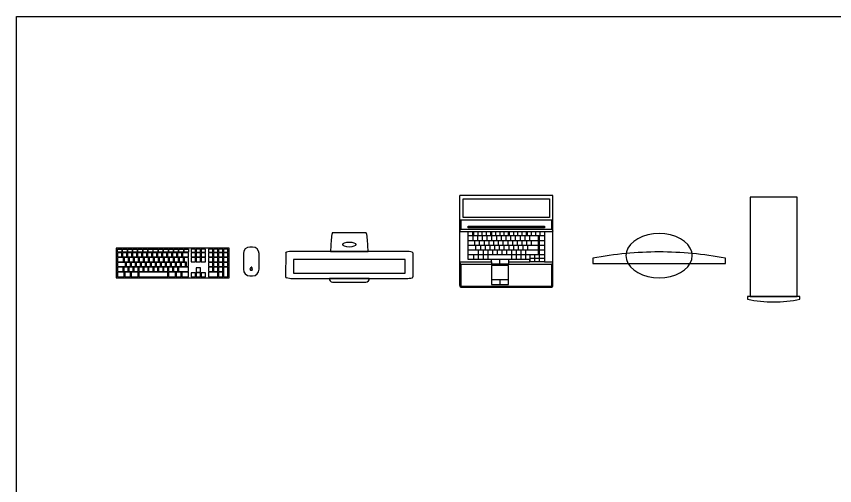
# Model space of a CAD drawing. Header units: millimetres. Extents: x 10441 to 16709, y -1420 to 2160.
# Drawn here: x 10441 to 13559, y 370 to 2160 of the extents above; entities that cross this region are included whole.
import ezdxf

# ---------------------------------------------------------------- set-up
doc = ezdxf.new("R2010")
doc.units = ezdxf.units.MM
doc.header["$MEASUREMENT"] = 0

# ---------------------------------------------------------------- blocks, each defined once
blk = doc.blocks.new('keyboard and mouse')
for p, q in [((-225.7, 110.5), (-225.7, -3.5)), ((204.3, 110.5), (-225.7, 110.5)), ((-220.7, 105.5), (-203.7, 105.5)), ((-220.7, 95), (-220.7, 105.5)), ((-203.7, 95), (-220.7, 95)), ((-203.7, 105.5), (-203.7, 95)), ((-201.2, 105.5), (-184.2, 105.5)), ((-201.2, 95), (-201.2, 105.5)), ((-184.2, 95), (-201.2, 95)), ((-184.2, 105.5), (-184.2, 95)), ((-181.7, 105.5), (-164.7, 105.5)), ((-181.7, 95), (-181.7, 105.5)), ((-164.7, 95), (-181.7, 95)), ((-164.7, 105.5), (-164.7, 95)), ((-162.2, 105.5), (-145.2, 105.5)), ((-162.2, 95), (-162.2, 105.5)), ((-145.2, 95), (-162.2, 95)), ((-145.2, 105.5), (-145.2, 95)), ((-142.7, 105.5), (-125.7, 105.5)), ((-142.7, 95), (-142.7, 105.5)), ((-125.7, 95), (-142.7, 95)), ((-125.7, 105.5), (-125.7, 95)), ((-123.2, 105.5), (-106.2, 105.5)), ((-123.2, 95), (-123.2, 105.5)), ((-106.2, 95), (-123.2, 95)), ((-106.2, 105.5), (-106.2, 95)), ((-103.7, 105.5), (-86.7, 105.5)), ((-103.7, 95), (-103.7, 105.5)), ((-86.7, 95), (-103.7, 95)), ((-86.7, 105.5), (-86.7, 95)), ((-84.2, 105.5), (-67.2, 105.5)), ((-84.2, 95), (-84.2, 105.5)), ((-67.2, 95), (-84.2, 95)), ((-67.2, 105.5), (-67.2, 95)), ((-64.7, 105.5), (-47.7, 105.5)), ((-64.7, 95), (-64.7, 105.5)), ((-47.7, 95), (-64.7, 95)), ((-47.7, 105.5), (-47.7, 95)), ((-45.2, 105.5), (-28.2, 105.5)), ((-45.2, 95), (-45.2, 105.5)), ((-28.2, 95), (-45.2, 95)), ((-28.2, 105.5), (-28.2, 95)), ((-25.7, 105.5), (-8.7, 105.5)), ((-25.7, 95), (-25.7, 105.5)), ((-8.7, 95), (-25.7, 95)), ((-8.7, 105.5), (-8.7, 95)), ((-6.2, 105.5), (10.8, 105.5)), ((-6.2, 95), (-6.2, 105.5)), ((10.8, 95), (-6.2, 95)), ((10.8, 105.5), (10.8, 95)), ((13.3, 105.5), (30.3, 105.5)), ((13.3, 95), (13.3, 105.5)), ((30.3, 95), (13.3, 95)), ((30.3, 105.5), (30.3, 95)), ((32.8, 105.5), (49.8, 105.5)), ((32.8, 95), (32.8, 105.5)), ((49.8, 95), (32.8, 95)), ((49.8, 105.5), (49.8, 95)), ((77, 105.5), (60.4, 105.5)), ((60.4, 105.5), (60.4, 95)), ((60.4, 95), (77, 95)), ((77, 95), (77, 105.5)), ((96, 105.5), (79.5, 105.5)), ((79.5, 105.5), (79.5, 95)), ((79.5, 95), (96, 95)), ((96, 95), (96, 105.5)), ((115, 105.5), (98.5, 105.5)), ((98.5, 105.5), (98.5, 95)), ((98.5, 95), (115, 95)), ((115, 95), (115, 105.5)), ((142.2, 105.5), (125.7, 105.5)), ((125.7, 105.5), (125.7, 95)), ((125.7, 95), (142.2, 95)), ((142.2, 95), (142.2, 105.5)), ((161.3, 105.5), (144.7, 105.5)), ((144.7, 105.5), (144.7, 95)), ((144.7, 95), (161.3, 95)), ((161.3, 95), (161.3, 105.5)), ((180.3, 105.5), (163.8, 105.5)), ((163.8, 105.5), (163.8, 95)), ((163.8, 95), (180.3, 95)), ((180.3, 95), (180.3, 105.5)), ((199.3, 105.5), (182.8, 105.5)), ((182.8, 105.5), (182.8, 95)), ((182.8, 95), (199.3, 95)), ((199.3, 95), (199.3, 105.5)), ((204.3, -3.5), (204.3, 110.5)), ((294, 114.3), (284, 114.3)), ((-204.1, 92.5), (-220.7, 92.5)), ((-220.7, 92.5), (-220.7, 76.5)), ((-220.7, 76.5), (-204.1, 76.5)), ((-197.7, 74), (-220.7, 74)), ((-220.7, 74), (-220.7, 58)), ((-197.7, 74), (-220.7, 74)), ((-220.7, 74), (-220.7, 58)), ((-197.7, 74), (-220.7, 74)), ((-220.7, 74), (-220.7, 58)), ((-197.7, 74), (-220.7, 74)), ((-220.7, 74), (-220.7, 58)), ((-197.7, 74), (-220.7, 74)), ((-220.7, 74), (-220.7, 58)), ((-197.7, 74), (-220.7, 74)), ((-220.7, 74), (-220.7, 58)), ((-197.7, 74), (-220.7, 74)), ((-220.7, 74), (-220.7, 58)), ((-197.7, 74), (-220.7, 74)), ((-220.7, 74), (-220.7, 58)), ((-197.7, 74), (-220.7, 74)), ((-220.7, 74), (-220.7, 58)), ((-197.7, 74), (-220.7, 74)), ((-220.7, 74), (-220.7, 58)), ((-197.7, 74), (-220.7, 74)), ((-220.7, 74), (-220.7, 58)), ((-197.7, 74), (-220.7, 74)), ((-220.7, 74), (-220.7, 58)), ((-197.7, 74), (-220.7, 74)), ((-220.7, 74), (-220.7, 58)), ((-204.1, 76.5), (-204.1, 92.5)), ((-185.1, 92.5), (-201.6, 92.5)), ((-201.6, 92.5), (-201.6, 76.5)), ((-201.6, 76.5), (-185.1, 76.5)), ((-197.7, 58), (-197.7, 74)), ((-197.7, 58), (-197.7, 74)), ((-197.7, 58), (-197.7, 74)), ((-197.7, 58), (-197.7, 74)), ((-197.7, 58), (-197.7, 74)), ((-197.7, 58), (-197.7, 74)), ((-197.7, 58), (-197.7, 74)), ((-197.7, 58), (-197.7, 74)), ((-197.7, 58), (-197.7, 74)), ((-197.7, 58), (-197.7, 74)), ((-197.7, 58), (-197.7, 74)), ((-197.7, 58), (-197.7, 74)), ((-197.7, 58), (-197.7, 74)), ((-178.7, 74), (-195.2, 74)), ((-195.2, 74), (-195.2, 58)), ((-185.1, 76.5), (-185.1, 92.5)), ((-166, 92.5), (-182.6, 92.5)), ((-182.6, 92.5), (-182.6, 76.5)), ((-182.6, 76.5), (-166, 76.5)), ((-178.7, 58), (-178.7, 74)), ((-159.6, 74), (-176.2, 74)), ((-176.2, 74), (-176.2, 58)), ((-166, 76.5), (-166, 92.5)), ((-147, 92.5), (-163.5, 92.5)), ((-163.5, 92.5), (-163.5, 76.5)), ((-163.5, 76.5), (-147, 76.5)), ((-159.6, 58), (-159.6, 74)), ((-140.6, 74), (-157.1, 74)), ((-157.1, 74), (-157.1, 58)), ((-147, 76.5), (-147, 92.5)), ((-128, 92.5), (-144.5, 92.5)), ((-144.5, 92.5), (-144.5, 76.5)), ((-144.5, 76.5), (-128, 76.5)), ((-140.6, 58), (-140.6, 74)), ((-121.6, 74), (-138.1, 74)), ((-138.1, 74), (-138.1, 58)), ((-128, 76.5), (-128, 92.5)), ((-108.9, 92.5), (-125.5, 92.5)), ((-125.5, 92.5), (-125.5, 76.5)), ((-125.5, 76.5), (-108.9, 76.5)), ((-121.6, 58), (-121.6, 74)), ((-102.5, 74), (-119.1, 74)), ((-119.1, 74), (-119.1, 58)), ((-108.9, 76.5), (-108.9, 92.5)), ((-89.9, 92.5), (-106.4, 92.5)), ((-106.4, 92.5), (-106.4, 76.5)), ((-106.4, 76.5), (-89.9, 76.5)), ((-102.5, 58), (-102.5, 74)), ((-83.5, 74), (-100, 74)), ((-100, 74), (-100, 58)), ((-89.9, 76.5), (-89.9, 92.5)), ((-70.9, 92.5), (-87.4, 92.5)), ((-87.4, 92.5), (-87.4, 76.5)), ((-87.4, 76.5), (-70.9, 76.5)), ((-83.5, 58), (-83.5, 74)), ((-64.4, 74), (-81, 74)), ((-81, 74), (-81, 58)), ((-70.9, 76.5), (-70.9, 92.5)), ((-51.8, 92.5), (-68.4, 92.5)), ((-68.4, 92.5), (-68.4, 76.5)), ((-68.4, 76.5), (-51.8, 76.5)), ((-64.4, 58), (-64.4, 74)), ((-45.4, 74), (-61.9, 74)), ((-61.9, 74), (-61.9, 58)), ((-51.8, 76.5), (-51.8, 92.5)), ((-32.8, 92.5), (-49.3, 92.5)), ((-49.3, 92.5), (-49.3, 76.5)), ((-49.3, 76.5), (-32.8, 76.5)), ((-45.4, 58), (-45.4, 74)), ((-26.4, 74), (-42.9, 74)), ((-42.9, 74), (-42.9, 58)), ((-32.8, 76.5), (-32.8, 92.5)), ((-13.7, 92.5), (-30.3, 92.5)), ((-30.3, 92.5), (-30.3, 76.5)), ((-30.3, 76.5), (-13.7, 76.5)), ((-26.4, 58), (-26.4, 74)), ((-7.3, 74), (-23.9, 74)), ((-23.9, 74), (-23.9, 58)), ((-13.7, 76.5), (-13.7, 92.5)), ((5.3, 92.5), (-11.2, 92.5)), ((-11.2, 92.5), (-11.2, 76.5)), ((-11.2, 76.5), (5.3, 76.5)), ((-7.3, 58), (-7.3, 74)), ((11.7, 74), (-4.8, 74)), ((-4.8, 74), (-4.8, 58)), ((5.3, 76.5), (5.3, 92.5)), ((24.3, 92.5), (7.8, 92.5)), ((7.8, 92.5), (7.8, 76.5)), ((7.8, 76.5), (24.3, 76.5)), ((11.7, 58), (11.7, 74)), ((30.7, 74), (14.2, 74)), ((14.2, 74), (14.2, 58)), ((24.3, 76.5), (24.3, 92.5)), ((49.8, 92.5), (26.8, 92.5)), ((26.8, 92.5), (26.8, 76.5)), ((49.8, 92.5), (26.8, 92.5)), ((26.8, 92.5), (26.8, 76.5)), ((49.8, 92.5), (26.8, 92.5)), ((26.8, 92.5), (26.8, 76.5)), ((49.8, 92.5), (26.8, 92.5)), ((26.8, 92.5), (26.8, 76.5)), ((49.8, 92.5), (26.8, 92.5)), ((26.8, 92.5), (26.8, 76.5)), ((49.8, 92.5), (26.8, 92.5)), ((26.8, 92.5), (26.8, 76.5)), ((49.8, 92.5), (26.8, 92.5)), ((26.8, 92.5), (26.8, 76.5)), ((49.8, 92.5), (26.8, 92.5)), ((26.8, 92.5), (26.8, 76.5)), ((49.8, 92.5), (26.8, 92.5)), ((26.8, 92.5), (26.8, 76.5)), ((49.8, 92.5), (26.8, 92.5)), ((26.8, 92.5), (26.8, 76.5)), ((49.8, 92.5), (26.8, 92.5)), ((26.8, 92.5), (26.8, 76.5)), ((49.8, 92.5), (26.8, 92.5)), ((26.8, 92.5), (26.8, 76.5)), ((49.8, 92.5), (26.8, 92.5)), ((26.8, 92.5), (26.8, 76.5)), ((26.8, 76.5), (49.8, 76.5)), ((26.8, 76.5), (49.8, 76.5)), ((26.8, 76.5), (49.8, 76.5)), ((26.8, 76.5), (49.8, 76.5)), ((26.8, 76.5), (49.8, 76.5)), ((26.8, 76.5), (49.8, 76.5)), ((26.8, 76.5), (49.8, 76.5)), ((26.8, 76.5), (49.8, 76.5)), ((26.8, 76.5), (49.8, 76.5)), ((26.8, 76.5), (49.8, 76.5)), ((26.8, 76.5), (49.8, 76.5)), ((26.8, 76.5), (49.8, 76.5)), ((26.8, 76.5), (49.8, 76.5)), ((30.7, 58), (30.7, 74)), ((49.8, 74), (33.2, 74)), ((33.2, 74), (33.2, 58)), ((49.8, 76.5), (49.8, 92.5)), ((49.8, 76.5), (49.8, 92.5)), ((49.8, 76.5), (49.8, 92.5)), ((49.8, 76.5), (49.8, 92.5)), ((49.8, 76.5), (49.8, 92.5)), ((49.8, 76.5), (49.8, 92.5)), ((49.8, 76.5), (49.8, 92.5)), ((49.8, 76.5), (49.8, 92.5)), ((49.8, 76.5), (49.8, 92.5)), ((49.8, 76.5), (49.8, 92.5)), ((49.8, 76.5), (49.8, 92.5)), ((49.8, 76.5), (49.8, 92.5)), ((49.8, 76.5), (49.8, 92.5)), ((49.8, 39.5), (49.8, 74)), ((77, 92.5), (60.4, 92.5)), ((60.4, 92.5), (60.4, 76.5)), ((60.4, 76.5), (77, 76.5)), ((77, 74), (60.4, 74)), ((60.4, 74), (60.4, 58)), ((77, 76.5), (77, 92.5)), ((77, 58), (77, 74)), ((96, 92.5), (79.5, 92.5)), ((79.5, 92.5), (79.5, 76.5)), ((79.5, 76.5), (96, 76.5)), ((96, 74), (79.5, 74)), ((79.5, 74), (79.5, 58)), ((96, 76.5), (96, 92.5)), ((96, 58), (96, 74)), ((115, 92.5), (98.5, 92.5)), ((98.5, 92.5), (98.5, 76.5)), ((98.5, 76.5), (115, 76.5)), ((115, 74), (98.5, 74)), ((98.5, 74), (98.5, 58)), ((115, 76.5), (115, 92.5)), ((115, 58), (115, 74)), ((142.2, 92.5), (125.7, 92.5)), ((125.7, 92.5), (125.7, 76.5)), ((125.7, 76.5), (142.2, 76.5)), ((142.2, 74), (125.7, 74)), ((125.7, 74), (125.7, 58)), ((142.2, 76.5), (142.2, 92.5)), ((142.2, 58), (142.2, 74)), ((161.3, 92.5), (144.7, 92.5)), ((144.7, 92.5), (144.7, 76.5)), ((144.7, 76.5), (161.3, 76.5)), ((161.3, 74), (144.7, 74)), ((144.7, 74), (144.7, 58)), ((161.3, 76.5), (161.3, 92.5)), ((161.3, 58), (161.3, 74)), ((180.3, 92.5), (163.8, 92.5)), ((163.8, 92.5), (163.8, 76.5)), ((163.8, 76.5), (180.3, 76.5)), ((180.3, 74), (163.8, 74)), ((163.8, 74), (163.8, 58)), ((180.3, 76.5), (180.3, 92.5)), ((180.3, 58), (180.3, 74)), ((199.3, 92.5), (182.8, 92.5)), ((182.8, 92.5), (182.8, 76.5)), ((182.8, 76.5), (199.3, 76.5)), ((199.3, 74), (182.8, 74)), ((182.8, 74), (182.8, 58)), ((199.3, 76.5), (199.3, 92.5)), ((199.3, 58), (199.3, 74)), ((259, 89.3), (259, 29.3)), ((319, 59.3), (319, 89.3)), ((-220.7, 58), (-197.7, 58)), ((-220.7, 58), (-197.7, 58)), ((-220.7, 58), (-197.7, 58)), ((-220.7, 58), (-197.7, 58)), ((-220.7, 58), (-197.7, 58)), ((-220.7, 58), (-197.7, 58)), ((-220.7, 58), (-197.7, 58)), ((-220.7, 58), (-197.7, 58)), ((-220.7, 58), (-197.7, 58)), ((-220.7, 58), (-197.7, 58)), ((-220.7, 58), (-197.7, 58)), ((-220.7, 58), (-197.7, 58)), ((-220.7, 58), (-197.7, 58)), ((-190.2, 55.5), (-220.7, 55.5)), ((-220.7, 55.5), (-220.7, 39.5)), ((-220.7, 39.5), (-190.2, 39.5)), ((-199.7, 37), (-220.7, 37)), ((-220.7, 37), (-220.7, 21)), ((-199.7, 21), (-199.7, 37)), ((-180.6, 37), (-197.2, 37)), ((-197.2, 37), (-197.2, 21)), ((-195.2, 58), (-178.7, 58)), ((-190.2, 39.5), (-190.2, 55.5)), ((-171.1, 55.5), (-187.7, 55.5)), ((-187.7, 55.5), (-187.7, 39.5)), ((-187.7, 39.5), (-171.1, 39.5)), ((-180.6, 21), (-180.6, 37)), ((-161.6, 37), (-178.1, 37)), ((-178.1, 37), (-178.1, 21)), ((-176.2, 58), (-159.6, 58)), ((-171.1, 39.5), (-171.1, 55.5)), ((-152.1, 55.5), (-168.6, 55.5)), ((-168.6, 55.5), (-168.6, 39.5)), ((-168.6, 39.5), (-152.1, 39.5)), ((-161.6, 21), (-161.6, 37)), ((-142.5, 37), (-159.1, 37)), ((-159.1, 37), (-159.1, 21)), ((-157.1, 58), (-140.6, 58)), ((-152.1, 39.5), (-152.1, 55.5)), ((-133.1, 55.5), (-149.6, 55.5)), ((-149.6, 55.5), (-149.6, 39.5)), ((-149.6, 39.5), (-133.1, 39.5)), ((-142.5, 21), (-142.5, 37)), ((-123.5, 37), (-140, 37)), ((-140, 37), (-140, 21)), ((-138.1, 58), (-121.6, 58)), ((-133.1, 39.5), (-133.1, 55.5)), ((-114, 55.5), (-130.6, 55.5)), ((-130.6, 55.5), (-130.6, 39.5)), ((-130.6, 39.5), (-114, 39.5)), ((-123.5, 21), (-123.5, 37)), ((-104.5, 37), (-121, 37)), ((-121, 37), (-121, 21)), ((-119.1, 58), (-102.5, 58)), ((-114, 39.5), (-114, 55.5)), ((-95, 55.5), (-111.5, 55.5)), ((-111.5, 55.5), (-111.5, 39.5)), ((-111.5, 39.5), (-95, 39.5)), ((-104.5, 21), (-104.5, 37)), ((-85.4, 37), (-102, 37)), ((-102, 37), (-102, 21)), ((-100, 58), (-83.5, 58)), ((-95, 39.5), (-95, 55.5)), ((-75.9, 55.5), (-92.5, 55.5)), ((-92.5, 55.5), (-92.5, 39.5)), ((-92.5, 39.5), (-75.9, 39.5)), ((-85.4, 21), (-85.4, 37)), ((-66.4, 37), (-82.9, 37)), ((-82.9, 37), (-82.9, 21)), ((-81, 58), (-64.4, 58)), ((-75.9, 39.5), (-75.9, 55.5)), ((-56.9, 55.5), (-73.4, 55.5)), ((-73.4, 55.5), (-73.4, 39.5)), ((-73.4, 39.5), (-56.9, 39.5)), ((-66.4, 21), (-66.4, 37)), ((-47.3, 37), (-63.9, 37)), ((-63.9, 37), (-63.9, 21)), ((-61.9, 58), (-45.4, 58)), ((-56.9, 39.5), (-56.9, 55.5)), ((-37.9, 55.5), (-54.4, 55.5)), ((-54.4, 55.5), (-54.4, 39.5)), ((-54.4, 39.5), (-37.9, 39.5)), ((-47.3, 21), (-47.3, 37)), ((-28.3, 37), (-44.8, 37)), ((-44.8, 37), (-44.8, 21)), ((-42.9, 58), (-26.4, 58)), ((-37.9, 39.5), (-37.9, 55.5)), ((-18.8, 55.5), (-35.4, 55.5)), ((-35.4, 55.5), (-35.4, 39.5)), ((-35.4, 39.5), (-18.8, 39.5)), ((-28.3, 21), (-28.3, 37)), ((-9.3, 37), (-25.8, 37)), ((-25.8, 37), (-25.8, 21)), ((-23.9, 58), (-7.3, 58)), ((-18.8, 39.5), (-18.8, 55.5)), ((0.2, 55.5), (-16.3, 55.5)), ((-16.3, 55.5), (-16.3, 39.5)), ((-16.3, 39.5), (0.2, 39.5)), ((-9.3, 21), (-9.3, 37)), ((9.8, 37), (-6.8, 37)), ((-6.8, 37), (-6.8, 21)), ((-4.8, 58), (11.7, 58)), ((0.2, 39.5), (0.2, 55.5)), ((19.3, 55.5), (2.7, 55.5)), ((2.7, 55.5), (2.7, 39.5)), ((2.7, 39.5), (19.3, 39.5)), ((9.8, 21), (9.8, 37)), ((49.8, 37), (12.3, 37)), ((12.3, 37), (12.3, 21)), ((14.2, 58), (30.7, 58)), ((19.3, 39.5), (19.3, 55.5)), ((38.3, 55.5), (21.8, 55.5)), ((21.8, 55.5), (21.8, 39.5)), ((21.8, 39.5), (38.3, 39.5)), ((33.2, 58), (40.8, 58)), ((38.3, 39.5), (38.3, 55.5)), ((40.8, 58), (40.8, 39.5)), ((40.8, 39.5), (49.8, 39.5)), ((49.8, 21), (49.8, 37)), ((60.4, 58), (77, 58)), ((79.5, 58), (96, 58)), ((96, 34.5), (79.5, 34.5)), ((79.5, 34.5), (79.5, 18.5)), ((96, 18.5), (96, 34.5)), ((98.5, 58), (115, 58)), ((125.7, 58), (142.2, 58)), ((142.2, 55.5), (125.7, 55.5)), ((125.7, 55.5), (125.7, 39.5)), ((125.7, 39.5), (142.2, 39.5)), ((142.2, 37), (125.7, 37)), ((125.7, 37), (125.7, 21)), ((142.2, 39.5), (142.2, 55.5)), ((142.2, 21), (142.2, 37)), ((144.7, 58), (161.3, 58)), ((161.3, 55.5), (144.7, 55.5)), ((144.7, 55.5), (144.7, 39.5)), ((144.7, 39.5), (161.3, 39.5)), ((161.3, 37), (144.7, 37)), ((144.7, 37), (144.7, 21)), ((161.3, 39.5), (161.3, 55.5)), ((161.3, 21), (161.3, 37)), ((163.8, 58), (180.3, 58)), ((180.3, 55.5), (163.8, 55.5)), ((163.8, 55.5), (163.8, 39.5)), ((163.8, 39.5), (180.3, 39.5)), ((180.3, 37), (163.8, 37)), ((163.8, 37), (163.8, 21)), ((180.3, 39.5), (180.3, 55.5)), ((180.3, 21), (180.3, 37)), ((182.8, 58), (199.3, 58)), ((199.3, 55.5), (182.8, 55.5)), ((182.8, 55.5), (182.8, 39.5)), ((182.8, 39.5), (199.3, 39.5)), ((199.3, 37), (182.8, 37)), ((182.8, 37), (182.8, 0)), ((199.3, 39.5), (199.3, 55.5)), ((199.3, 0), (199.3, 37)), ((284.4, 32.1), (284.2, 31.4)), ((284.2, 31.4), (284.2, 30.7)), ((284.6, 32.7), (284.4, 32.1)), ((285, 33.3), (284.6, 32.7)), ((285.5, 33.8), (285, 33.3)), ((285.9, 34.2), (285.5, 33.8)), ((286.3, 34.3), (285.9, 34.2)), ((286.7, 34.4), (286.3, 34.3)), ((287.1, 34.5), (286.7, 34.4)), ((287.5, 34.4), (287.1, 34.5)), ((287.8, 34.3), (287.5, 34.4)), ((288.2, 34.2), (287.8, 34.3)), ((288.4, 34), (288.2, 34.2)), ((288.6, 33.9), (288.4, 34)), ((288.7, 35.7), (288.6, 35.3)), ((288.6, 35.3), (288.7, 34.9)), ((288.8, 33.9), (288.6, 33.9)), ((288.8, 36.1), (288.7, 35.7)), ((288.7, 34.9), (288.8, 34.5)), ((289, 36.4), (288.8, 36.1)), ((288.8, 34.5), (288.8, 34.4)), ((288.8, 34.4), (289, 34.4)), ((289, 33.9), (288.8, 33.9)), ((289.2, 36.8), (289, 36.4)), ((289, 34.4), (289.4, 34.4)), ((289.2, 33.9), (289, 33.9)), ((289.5, 37), (289.2, 36.8)), ((289.3, 34), (289.2, 33.9)), ((290, 34.2), (289.3, 34)), ((289.4, 34.4), (289.8, 34.5)), ((289.8, 37.3), (289.5, 37)), ((290.2, 37.4), (289.8, 37.3)), ((289.8, 34.5), (290.2, 34.6)), ((290.5, 34.4), (290, 34.2)), ((290.6, 37.5), (290.2, 37.4)), ((290.2, 34.6), (290.5, 34.9)), ((290.5, 34.9), (290.8, 35.1)), ((291.1, 34.4), (290.5, 34.4)), ((291, 37.5), (290.6, 37.5)), ((290.8, 35.1), (291, 35.4)), ((291.2, 37.5), (291, 37.5)), ((291, 35.4), (291.2, 35.8)), ((291.7, 34.3), (291.1, 34.4)), ((291.2, 37.4), (291.2, 37.5)), ((291.3, 37), (291.2, 37.4)), ((291.2, 35.8), (291.3, 36.2)), ((291.3, 36.6), (291.3, 37)), ((291.3, 36.2), (291.3, 36.6)), ((292.3, 34.1), (291.7, 34.3)), ((292, 31), (292.1, 31.4)), ((292.1, 31.4), (292.2, 31.8)), ((292.2, 31.8), (292.4, 32.2)), ((292.8, 33.9), (292.3, 34.1)), ((292.4, 32.2), (292.6, 32.6)), ((292.6, 32.6), (292.9, 32.9)), ((293.3, 33.5), (292.8, 33.9)), ((292.9, 32.9), (293.3, 33.2)), ((293.5, 33.3), (293.3, 33.5)), ((293.3, 33.2), (293.5, 33.3)), ((319, 29.3), (319, 59.3)), ((-220.7, 21), (-199.7, 21)), ((-194.9, 18.5), (-220.7, 18.5)), ((-220.7, 18.5), (-220.7, 0)), ((-220.7, 0), (-194.9, 0)), ((-197.2, 21), (-180.6, 21)), ((-194.9, 0), (-194.9, 18.5)), ((-170.9, 18.5), (-192.4, 18.5)), ((-192.4, 18.5), (-192.4, 0)), ((-192.4, 0), (-170.9, 0)), ((-178.1, 21), (-161.6, 21)), ((-170.9, 0), (-170.9, 18.5)), ((-142.5, 18.5), (-168.4, 18.5)), ((-168.4, 18.5), (-168.4, 0)), ((-168.4, 0), (-142.5, 0)), ((-159.1, 21), (-142.5, 21)), ((-142.5, 0), (-142.5, 18.5)), ((-140, 21), (-123.5, 21)), ((-28.3, 18.5), (-140, 18.5)), ((-140, 18.5), (-140, 0)), ((-140, 0), (-28.3, 0)), ((-121, 21), (-104.5, 21)), ((-102, 21), (-85.4, 21)), ((-82.9, 21), (-66.4, 21)), ((-63.9, 21), (-47.3, 21)), ((-44.8, 21), (-28.3, 21)), ((-28.3, 0), (-28.3, 18.5)), ((-25.8, 21), (-9.3, 21)), ((0, 18.5), (-25.8, 18.5)), ((-25.8, 18.5), (-25.8, 0)), ((-25.8, 0), (0, 0)), ((-6.8, 21), (9.8, 21)), ((0, 0), (0, 18.5)), ((21.5, 18.5), (2.5, 18.5)), ((2.5, 18.5), (2.5, 0)), ((2.5, 0), (21.5, 0)), ((12.3, 21), (49.8, 21)), ((21.5, 0), (21.5, 18.5)), ((49.8, 18.5), (24, 18.5)), ((24, 18.5), (24, 0)), ((24, 0), (49.8, 0)), ((49.8, 0), (49.8, 18.5)), ((77, 16), (60.4, 16)), ((60.4, 16), (60.4, 0)), ((60.4, 0), (77, 0)), ((77, 0), (77, 16)), ((79.5, 18.5), (96, 18.5)), ((96, 16), (79.5, 16)), ((79.5, 16), (79.5, 0)), ((79.5, 0), (96, 0)), ((96, 0), (96, 16)), ((115, 16), (98.5, 16)), ((98.5, 16), (98.5, 0)), ((98.5, 0), (115, 0)), ((115, 0), (115, 16)), ((125.7, 21), (142.2, 21)), ((161.3, 18.5), (125.7, 18.5)), ((125.7, 18.5), (125.7, 0)), ((125.7, 0), (161.3, 0)), ((144.7, 21), (161.3, 21)), ((161.3, 0), (161.3, 18.5)), ((163.8, 21), (180.3, 21)), ((180.3, 18.5), (163.8, 18.5)), ((163.8, 18.5), (163.8, 0)), ((163.8, 0), (180.3, 0)), ((180.3, 0), (180.3, 18.5)), ((182.8, 0), (199.3, 0)), ((284, 4.3), (294, 4.3)), ((284.2, 30.7), (284.3, 30)), ((284.3, 30), (284.6, 29)), ((284.6, 29), (285.3, 27.6)), ((285.3, 27.6), (286.2, 26.3)), ((286.2, 26.3), (287, 25.6)), ((287, 25.6), (287.2, 25.5)), ((287.2, 25.5), (287.5, 25.4)), ((287.5, 25.4), (287.7, 25.4)), ((287.7, 25.4), (287.9, 25.5)), ((287.9, 25.5), (288.1, 25.5)), ((288.1, 25.5), (288.3, 25.6)), ((288.3, 25.6), (288.5, 25.8)), ((288.5, 25.8), (288.7, 26)), ((288.7, 26), (288.8, 26.1)), ((288.8, 26.1), (288.9, 26.2)), ((288.9, 26.2), (289, 26.2)), ((289, 26.2), (289.2, 26.3)), ((289.2, 26.3), (289.3, 26.3)), ((289.3, 26.3), (289.4, 26.3)), ((289.4, 26.3), (289.6, 26.3)), ((289.6, 26.3), (289.7, 26.2)), ((289.7, 26.2), (289.9, 26.1)), ((289.9, 26.1), (290, 26)), ((290, 26), (290.1, 25.9)), ((290.1, 25.9), (290.2, 25.7)), ((290.2, 25.7), (290.4, 25.6)), ((290.4, 25.6), (290.6, 25.5)), ((290.6, 25.5), (290.8, 25.4)), ((290.8, 25.4), (291, 25.4)), ((291, 25.4), (291.3, 25.4)), ((291.3, 25.4), (291.5, 25.5)), ((291.5, 25.5), (291.7, 25.6)), ((291.7, 25.6), (292, 25.8)), ((292.1, 30.5), (292, 31)), ((292, 25.8), (292.6, 26.3)), ((292.2, 30.1), (292.1, 30.5)), ((292.4, 29.7), (292.2, 30.1)), ((292.6, 29.3), (292.4, 29.7)), ((292.9, 29), (292.6, 29.3)), ((292.6, 26.3), (293, 26.9)), ((293.3, 28.8), (292.9, 29)), ((293, 26.9), (293.4, 27.6)), ((293.7, 28.6), (293.3, 28.8)), ((293.4, 27.6), (293.6, 28.3)), ((293.6, 28.3), (293.7, 28.6)), ((-225.7, -3.5), (204.3, -3.5))]:
    blk.add_line(p, q)
for centre, major_axis, start_param, end_param in [((284, 89.3), (17.7, 17.7), 0.785398, 2.356194), ((294, 89.3), (-17.7, 17.7), 3.926991, 5.497787), ((284, 29.3), (-17.7, 17.7), 0.785398, 2.356194), ((294, 29.3), (17.7, 17.7), 3.926991, 5.497787)]:
    blk.add_ellipse(centre, major_axis=major_axis, ratio=1, start_param=start_param, end_param=end_param)
blk = doc.blocks.new('mac')
for p, q in [((-64.7, 187.2), (-65.8, 185)), ((-63.7, 187.4), (-64.7, 187.2)), ((63.7, 187.4), (-63.7, 187.4)), ((64.7, 187.2), (63.7, 187.4)), ((65.8, 185), (64.7, 187.2)), ((-69, 162.2), (-71.4, 117)), ((-68.5, 169.2), (-69, 162.2)), ((-67.7, 175.6), (-68.5, 169.2)), ((-66.8, 181), (-67.7, 175.6)), ((-65.8, 185), (-66.8, 181)), ((66.8, 181), (65.8, 185)), ((67.7, 175.6), (66.8, 181)), ((68.5, 169.2), (67.7, 175.6)), ((69, 162.2), (68.5, 169.2)), ((71.4, 117), (69, 162.2)), ((-242.5, 111.5), (-242.6, 19.6)), ((217.2, 117), (-217.2, 117)), ((-71.4, 117), (71.4, 117)), ((242.5, 111.5), (242.6, 111.4)), ((242.6, 111.4), (242.6, 19.6)), ((212.6, 86.1), (-212.6, 86.1)), ((-212.6, 86.1), (-212.6, 34)), ((212.6, 34), (212.6, 86.1)), ((-212.6, 34), (212.6, 34)), ((-217.2, 14), (217.2, 14)), ((76.1, 13.9), (-76.1, 13.9)), ((-63.5, 0), (63.5, 0))]:
    blk.add_line(p, q)
blk.add_ellipse((0, 143.2), major_axis=(-25.2, 0), ratio=0.377358)
for centre, major_axis, start_param, end_param in [((-238.6, 110.3), (2.92, 2.92), 1.024045, 2.069245), ((-219.6, 43), (-52.4, 52.4), -0.818346, -0.51297), ((219.6, 43), (-52.4, 52.4), -1.057826, -0.75245), ((238.6, 110.3), (2.92, 2.92), 5.784737, 6.829937), ((-238.6, 20.7), (2.94, 2.94), 2.62406, 3.669261), ((-218, 101.6), (-61.9, 61.9), 2.106891, 2.365765), ((-63.5, 12.7), (-8.97, 8.97), 0.688223, 2.356465), ((63.3, 12.9), (9.14, 9.14), 3.946236, 5.575447), ((219.6, 88.3), (52.6, 52.6), 3.894169, 4.199545), ((238.6, 20.7), (-2.94, 2.94), 2.613925, 3.659125)]:
    blk.add_ellipse(centre, major_axis=major_axis, ratio=1, start_param=start_param, end_param=end_param)
blk = doc.blocks.new('laptop')
for p, q in [((-185.5, 321.3), (-185.5, 321.7)), ((169.5, 321.7), (-185.5, 321.7)), ((-185.5, 320.4), (-185.5, 321.3)), ((-185.5, 319.1), (-185.5, 320.4)), ((-185.5, 317.5), (-185.5, 319.1)), ((-185.5, 316), (-185.5, 317.5)), ((-185.5, 314.8), (-185.5, 316)), ((-185.5, 314), (-185.5, 314.8)), ((-185.5, -22.5), (-185.5, 314)), ((169.5, 321.3), (169.5, 321.7)), ((169.5, 320.4), (169.5, 321.3)), ((169.5, 319.1), (169.5, 320.4)), ((169.5, 317.5), (169.5, 319.1)), ((169.5, 316), (169.5, 317.5)), ((169.5, 314.8), (169.5, 316)), ((169.5, 314), (169.5, 314.8)), ((169.5, -22.5), (169.5, 314)), ((-173, 308.5), (157, 308.5)), ((-173, 236.7), (-173, 308.5)), ((157, 308.5), (157, 236.7)), ((169.5, 226.5), (-185.5, 226.5)), ((-181.5, 226.5), (-181.5, 191.5)), ((157, 236.7), (-173, 236.7)), ((165.5, 191.5), (165.5, 226.5)), ((-185.4, 184.4), (-184.3, 188.8)), ((-184.3, 188.8), (-182.9, 191.2)), ((-182.1, 191.5), (-182.9, 191.2)), ((166.1, 191.5), (-182.1, 191.5)), ((-153, 204.5), (137, 204.5)), ((-153, 197.5), (-153, 204.5)), ((137, 197.5), (-153, 197.5)), ((-120.5, 197.5), (-120.5, 204.5)), ((137, 204.5), (137, 197.5)), ((166.1, 191.5), (166.9, 191.2)), ((166.9, 191.2), (168.3, 188.8)), ((168.3, 188.8), (169.4, 184.4)), ((-185.5, 183.5), (-185.4, 184.4)), ((-185.5, 183.5), (-153, 183.5)), ((-153, 183.5), (137, 183.5)), ((-153, 77.5), (-153, 183.5)), ((-153, 168), (137, 168)), ((-135.5, 168), (-135.5, 183.5)), ((-134.5, 150), (-134.5, 168)), ((-131.5, 168), (-131.5, 183.5)), ((-116.5, 150), (-116.5, 168)), ((-115.5, 168), (-115.5, 183.5)), ((-99.5, 168), (-99.5, 183.5)), ((-98.5, 150), (-98.5, 168)), ((-83.5, 168), (-83.5, 183.5)), ((-80.5, 150), (-80.5, 168)), ((-67.5, 168), (-67.5, 183.5)), ((-63.5, 168), (-63.5, 183.5)), ((-62.5, 150), (-62.5, 168)), ((-47.5, 168), (-47.5, 183.5)), ((-44.5, 150), (-44.5, 168)), ((-31.5, 168), (-31.5, 183.5)), ((-26.5, 150), (-26.5, 168)), ((-15.5, 168), (-15.5, 183.5)), ((-8.5, 150), (-8.5, 168)), ((0.5, 168), (0.5, 183.5)), ((4.5, 168), (4.5, 183.5)), ((9.5, 150), (9.5, 168)), ((20.5, 168), (20.5, 183.5)), ((27.5, 150), (27.5, 168)), ((36.5, 168), (36.5, 183.5)), ((45.5, 150), (45.5, 168)), ((52.5, 168), (52.5, 183.5)), ((63.5, 150), (63.5, 168)), ((68.5, 168), (68.5, 183.5)), ((72.5, 168), (72.5, 183.5)), ((81.5, 150), (81.5, 168)), ((88.5, 168), (88.5, 183.5)), ((104.5, 168), (104.5, 183.5)), ((114.5, 96), (114.5, 168)), ((118.5, 96), (118.5, 168)), ((120.5, 168), (120.5, 183.5)), ((137, 183.5), (169.5, 183.5)), ((137, 183.5), (137, 67.5)), ((169.5, 183.5), (169.4, 184.4)), ((-153, 150), (114.5, 150)), ((-153, 132), (114.5, 132)), ((-127.5, 132), (-127.5, 150)), ((-123.5, 114), (-123.5, 132)), ((-109.5, 132), (-109.5, 150)), ((-105.5, 114), (-105.5, 132)), ((-91.5, 132), (-91.5, 150)), ((-87.5, 114), (-87.5, 132)), ((-73.5, 132), (-73.5, 150)), ((-69.5, 114), (-69.5, 132)), ((-55.5, 132), (-55.5, 150)), ((-51.5, 114), (-51.5, 132)), ((-37.5, 132), (-37.5, 150)), ((-33.5, 114), (-33.5, 132)), ((-19.5, 132), (-19.5, 150)), ((-15.5, 114), (-15.5, 132)), ((-1.5, 132), (-1.5, 150)), ((2.5, 114), (2.5, 132)), ((16.5, 132), (16.5, 150)), ((20.5, 114), (20.5, 132)), ((34.5, 132), (34.5, 150)), ((38.5, 114), (38.5, 132)), ((52.5, 132), (52.5, 150)), ((56.5, 114), (56.5, 132)), ((70.5, 132), (70.5, 150)), ((74.5, 114), (74.5, 132)), ((88.5, 132), (88.5, 150)), ((118.5, 150), (137, 150)), ((118.5, 132), (137, 132)), ((-153, 114), (114.5, 114)), ((-153, 96), (137, 96)), ((-131.5, 77.5), (-131.5, 96)), ((-113.5, 77.5), (-113.5, 114)), ((-95.5, 77.5), (-95.5, 114)), ((-77.5, 77.5), (-77.5, 114)), ((-59.5, 96), (-59.5, 114)), ((-41.5, 96), (-41.5, 114)), ((-23.5, 96), (-23.5, 114)), ((-5.5, 96), (-5.5, 114)), ((12.5, 77.5), (12.5, 114)), ((30.5, 77.5), (30.5, 114)), ((48.5, 77.5), (48.5, 114)), ((66.5, 77.5), (66.5, 114)), ((82, 96), (82, 67.5)), ((100.5, 67.5), (100.5, 96)), ((118.5, 114), (137, 114)), ((118.5, 67.5), (118.5, 96)), ((-185.5, 67.5), (-65, 67.5)), ((-185.5, 67.5), (-185.4, 66.6)), ((-185.4, 66.6), (-184.3, 62.2)), ((82, 77.5), (-153, 77.5)), ((-65, 67.5), (-65, 77.5)), ((-65, 67.5), (-65, 59.5)), ((-32.5, 59.5), (-32.5, 77.5)), ((0, 77.5), (0, 67.5)), ((0, 67.5), (82, 67.5)), ((0, 67.5), (0, 59.5)), ((82, 82), (137, 82)), ((82, 67.5), (82, 77.5)), ((137, 67.5), (82, 67.5)), ((137, 67.5), (169.5, 67.5)), ((168.3, 62.2), (169.4, 66.6)), ((169.4, 66.6), (169.5, 67.5)), ((-184.3, 62.2), (-182.9, 59.8)), ((-182.9, 59.8), (-182.1, 59.5)), ((-182.1, 59.5), (-65, 59.5)), ((-181.5, 59.5), (-181.5, -22.1)), ((0, 59.5), (-65, 59.5)), ((-65, 53.5), (-65, -18.5)), ((0, 53.5), (-65, 53.5)), ((0, 59.5), (166.1, 59.5)), ((0, -18.5), (0, 53.5)), ((165.5, -22.1), (165.5, 59.5)), ((166.1, 59.5), (166.9, 59.8)), ((166.9, 59.8), (168.3, 62.2)), ((0, 0), (-65, 0)), ((-32.5, 0), (-32.5, -18.5)), ((-185.5, -22.5), (-185, -24.8)), ((-185, -24.8), (-183.7, -26.7)), ((-183.7, -26.7), (-181.8, -28)), ((-181.8, -28), (-179.5, -28.5)), ((-181.5, -22.1), (-181.3, -23.2)), ((-181.3, -23.2), (-180.9, -23.9)), ((-180.9, -23.9), (-180.2, -24.3)), ((-180.2, -24.3), (-179.1, -24.5)), ((-179.5, -28.5), (163.5, -28.5)), ((-179.1, -24.5), (163.1, -24.5)), ((-65, -18.5), (0, -18.5)), ((163.1, -24.5), (164.2, -24.3)), ((163.5, -28.5), (165.8, -28)), ((164.2, -24.3), (164.9, -23.9)), ((164.9, -23.9), (165.3, -23.2)), ((165.3, -23.2), (165.5, -22.1)), ((165.8, -28), (167.7, -26.7)), ((167.7, -26.7), (169, -24.8)), ((169, -24.8), (169.5, -22.5))]:
    blk.add_line(p, q)
blk = doc.blocks.new('monitor')
for p, q in [((-81.1, 94.5), (-96.7, 84.1)), ((-63.1, 102.9), (-81.1, 94.5)), ((-43.2, 109.1), (-63.1, 102.9)), ((-21.9, 112.9), (-43.2, 109.1)), ((0, 114.1), (-21.9, 112.9)), ((21.9, 112.9), (0, 114.1)), ((43.2, 109.1), (21.9, 112.9)), ((63.1, 102.9), (43.2, 109.1)), ((81.1, 94.5), (63.1, 102.9)), ((96.7, 84.1), (81.1, 94.5)), ((-109.3, 72.1), (-118.6, 58.8)), ((-96.7, 84.1), (-109.3, 72.1)), ((109.3, 72.1), (96.7, 84.1)), ((118.6, 58.8), (109.3, 72.1)), ((-124.3, 44.6), (-126.2, 30)), ((-118.6, 58.8), (-124.3, 44.6)), ((124.3, 44.6), (118.6, 58.8)), ((126.2, 30), (124.3, 44.6)), ((-252.4, 20), (-252.4, 0)), ((-252.4, 0), (252.4, 0)), ((-126.2, 30), (-124.3, 15.4)), ((-124.3, 15.4), (-118.6, 1.2)), ((-118.6, 1.2), (-109.3, -12.1)), ((109.3, -12.1), (118.6, 1.2)), ((118.6, 1.2), (124.3, 15.4)), ((124.3, 15.4), (126.2, 30)), ((252.4, 0), (252.4, 20)), ((-109.3, -12.1), (-96.7, -24.1)), ((-96.7, -24.1), (-81.1, -34.5)), ((81.1, -34.5), (96.7, -24.1)), ((96.7, -24.1), (109.3, -12.1)), ((-81.1, -34.5), (-63.1, -42.9)), ((-63.1, -42.9), (-43.2, -49.1)), ((-43.2, -49.1), (-21.9, -52.9)), ((-21.9, -52.9), (0, -54.1)), ((0, -54.1), (21.9, -52.9)), ((21.9, -52.9), (43.2, -49.1)), ((43.2, -49.1), (63.1, -42.9)), ((63.1, -42.9), (81.1, -34.5))]:
    blk.add_line(p, q)
for major_axis, start_param, end_param in [((941.3, 941.3), 0.785398, 0.976184), ((-941.3, 941.3), -0.976184, -0.785398)]:
    blk.add_ellipse((0, -1287.1), major_axis=major_axis, ratio=1, start_param=start_param, end_param=end_param)
blk = doc.blocks.new('pc')
for p, q in [((39.8, 397.5), (-140.2, 397.5)), ((-140.2, 397.5), (-140.2, 17.5)), ((39.8, 17.5), (39.8, 397.5)), ((49.8, 17.5), (-150.2, 17.5)), ((-150.2, 17.5), (-150.2, 7.5)), ((-140.2, 17.5), (39.8, 17.5)), ((49.8, 7.5), (49.8, 17.5))]:
    blk.add_line(p, q)
for start, end in [(258.5788, 270), (270, 281.4212)]:
    blk.add_arc((-50.2, 502.5), 505, start, end)

msp = doc.modelspace()

# ---------------------------------------------------------------- linework, layer by layer
msp.add_lwpolyline([(10440.5, 2160), (16709.4, 2160), (16709.4, -899), (10440.5, -899)], close=True)

# ---------------------------------------------------------------- block references
for name, p in [('laptop', (12315.7, 1155.5)), ('pc', (13377, 1073.3)), ('mac', (11709.4, 1146.4)), ('monitor', (12890.1, 1217.1)), ('keyboard and mouse', (11046.7, 1165.8))]:
    msp.add_blockref(name, p)

doc.saveas('drawing.dxf')
